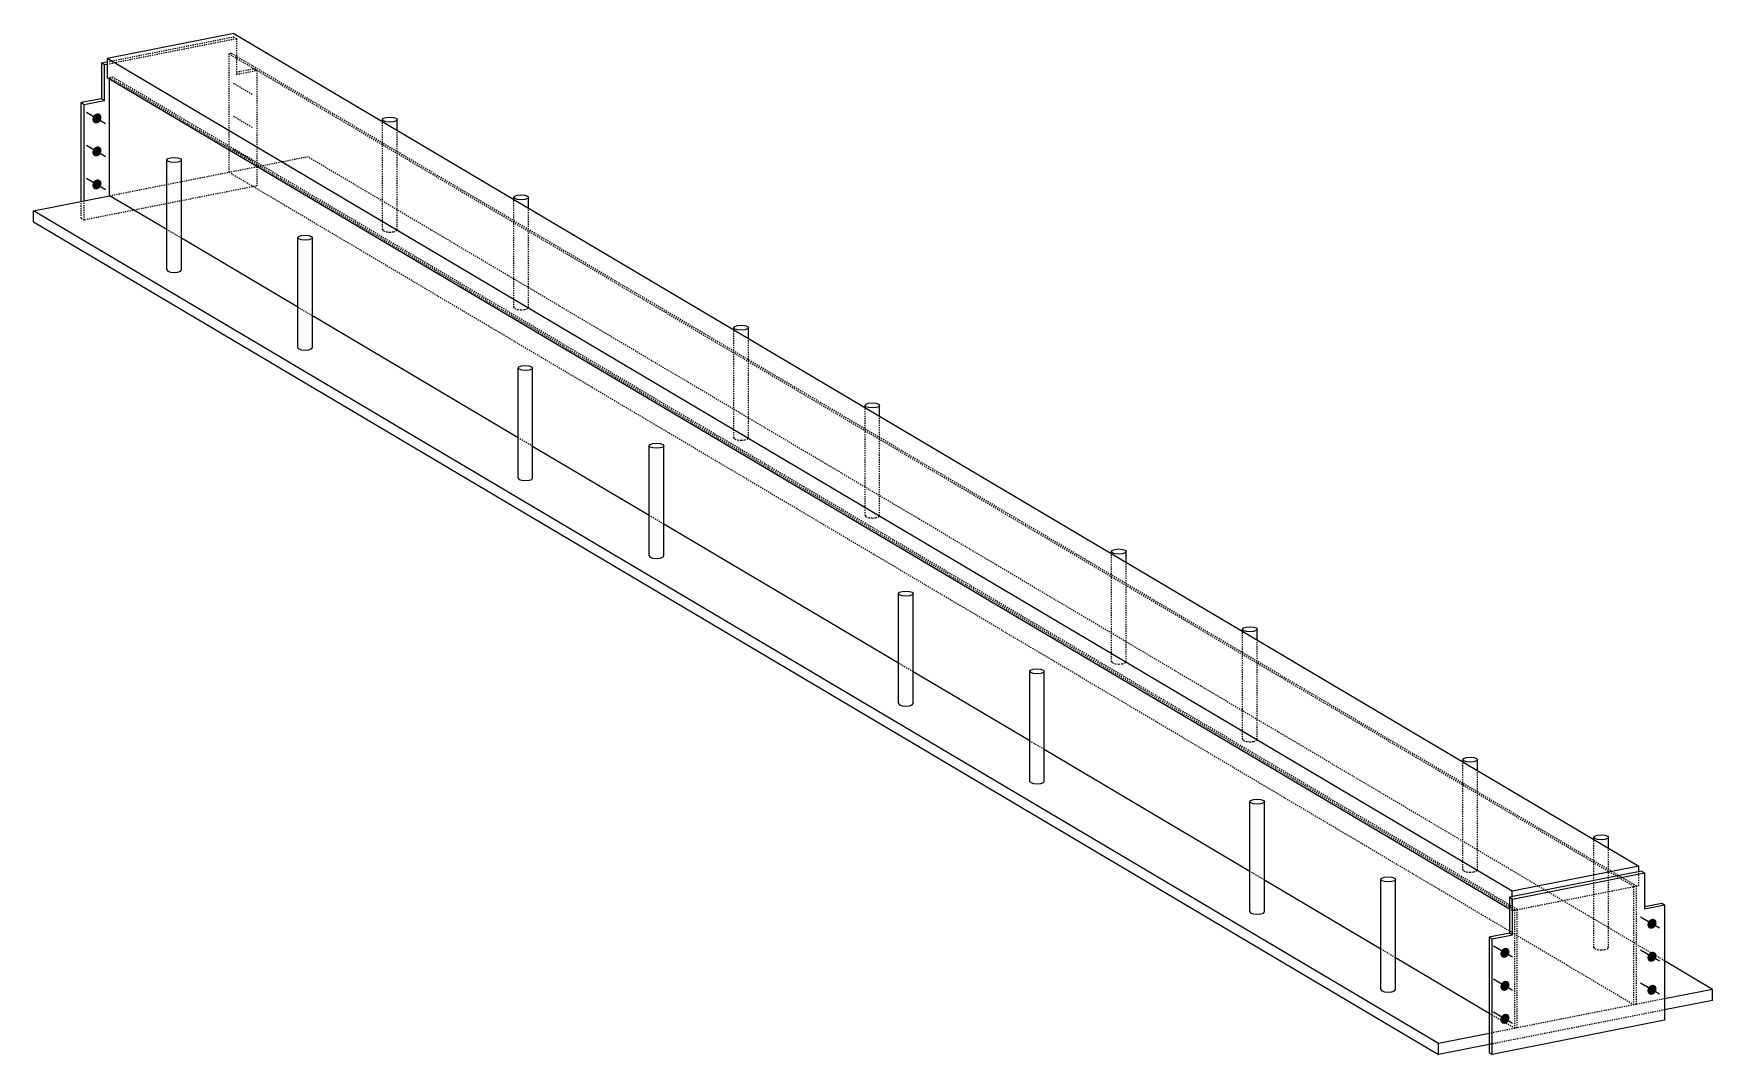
# Model space of a CAD drawing. Header units: millimetres. Extents: x 9 to 44203, y 10 to 1769.
# Drawn here: x 8609 to 11476, y 26 to 1769 of the extents above; entities that cross this region are included whole.
import ezdxf

# ---------------------------------------------------------------- set-up
doc = ezdxf.new("R2010")
doc.units = ezdxf.units.MM
doc.linetypes.add('DXK_LINE_DOT2', pattern=[3.9198, 1.9599, -1.9599])
doc.layers.add('STÅL', color=7, linetype='Continuous')

msp = doc.modelspace()

# ---------------------------------------------------------------- hatches: boundary and pattern name
at = {"layer": 'STÅL', "linetype": 'Continuous'}
for points in [[(8710.7, 1628.3), (8711.8, 1629.8), (8713.1, 1631.1), (8714.6, 1632.1), (8716.2, 1632.8), (8717.8, 1633.1), (8719.4, 1633.1), (8720.9, 1632.7), (8722.2, 1631.9), (8723.3, 1630.8), (8724.1, 1629.4), (8724.6, 1627.8), (8724.8, 1626.1), (8724.6, 1624.3), (8724.1, 1622.5), (8723.3, 1620.8), (8722.2, 1619.3), (8720.9, 1618), (8719.4, 1617), (8717.8, 1616.3), (8716.2, 1616), (8714.6, 1616.1), (8713.1, 1616.5), (8711.8, 1617.3), (8710.7, 1618.4), (8709.9, 1619.7), (8709.4, 1621.3), (8709.2, 1623), (8709.4, 1624.8), (8709.9, 1626.6)], [(8710.7, 1571.9), (8711.8, 1573.5), (8713.1, 1574.8), (8714.6, 1575.8), (8716.2, 1576.4), (8717.8, 1576.8), (8719.4, 1576.7), (8720.9, 1576.3), (8722.2, 1575.5), (8723.3, 1574.4), (8724.1, 1573), (8724.6, 1571.5), (8724.8, 1569.7), (8724.6, 1567.9), (8724.1, 1566.2), (8723.3, 1564.5), (8722.2, 1562.9), (8720.9, 1561.6), (8719.4, 1560.6), (8717.8, 1559.9), (8716.2, 1559.6), (8714.6, 1559.7), (8713.1, 1560.1), (8711.8, 1560.9), (8710.7, 1562), (8709.9, 1563.4), (8709.4, 1564.9), (8709.2, 1566.7), (8709.4, 1568.5), (8709.9, 1570.2)], [(8710.7, 1515.5), (8711.8, 1517.1), (8713.1, 1518.4), (8714.6, 1519.4), (8716.2, 1520.1), (8717.8, 1520.4), (8719.4, 1520.3), (8720.9, 1519.9), (8722.2, 1519.1), (8723.3, 1518), (8724.1, 1516.7), (8724.6, 1515.1), (8724.8, 1513.3), (8724.6, 1511.6), (8724.1, 1509.8), (8723.3, 1508.1), (8722.2, 1506.6), (8720.9, 1505.3), (8719.4, 1504.2), (8717.8, 1503.6), (8716.2, 1503.2), (8714.6, 1503.3), (8713.1, 1503.7), (8711.8, 1504.5), (8710.7, 1505.6), (8709.9, 1507), (8709.4, 1508.6), (8709.2, 1510.3), (8709.4, 1512.1), (8709.9, 1513.9)], [(11366.8, 253.2), (11367.9, 254.7), (11369.2, 256), (11370.7, 257), (11372.3, 257.7), (11374, 258), (11375.5, 258), (11377, 257.5), (11378.4, 256.8), (11379.4, 255.7), (11380.3, 254.3), (11380.8, 252.7), (11380.9, 251), (11380.8, 249.2), (11380.3, 247.4), (11379.4, 245.7), (11378.3, 244.2), (11377, 242.9), (11375.5, 241.9), (11373.9, 241.2), (11372.3, 240.9), (11370.7, 240.9), (11369.2, 241.4), (11367.9, 242.1), (11366.8, 243.2), (11366, 244.6), (11365.5, 246.2), (11365.3, 247.9), (11365.5, 249.7), (11366, 251.5)], [(11115.7, 203.6), (11116.8, 205.1), (11118.1, 206.4), (11119.6, 207.4), (11121.2, 208.1), (11122.8, 208.4), (11124.4, 208.4), (11125.9, 208), (11127.2, 207.2), (11128.3, 206.1), (11129.1, 204.7), (11129.6, 203.1), (11129.8, 201.4), (11129.6, 199.6), (11129.1, 197.8), (11128.3, 196.1), (11127.2, 194.6), (11125.9, 193.3), (11124.4, 192.3), (11122.8, 191.6), (11121.2, 191.3), (11119.6, 191.3), (11118.1, 191.8), (11116.8, 192.6), (11115.7, 193.7), (11114.9, 195), (11114.4, 196.6), (11114.2, 198.3), (11114.4, 200.1), (11114.9, 201.9)], [(11366.8, 196.8), (11367.9, 198.3), (11369.2, 199.6), (11370.7, 200.6), (11372.3, 201.3), (11374, 201.6), (11375.5, 201.6), (11377, 201.2), (11378.4, 200.4), (11379.4, 199.3), (11380.3, 197.9), (11380.8, 196.3), (11380.9, 194.6), (11380.8, 192.8), (11380.3, 191), (11379.4, 189.3), (11378.3, 187.8), (11377, 186.5), (11375.5, 185.5), (11373.9, 184.8), (11372.3, 184.5), (11370.7, 184.6), (11369.2, 185), (11367.9, 185.8), (11366.8, 186.9), (11366, 188.2), (11365.5, 189.8), (11365.3, 191.5), (11365.5, 193.3), (11366, 195.1)], [(11115.7, 147.2), (11116.8, 148.7), (11118.1, 150), (11119.6, 151.1), (11121.2, 151.7), (11122.8, 152.1), (11124.4, 152), (11125.9, 151.6), (11127.2, 150.8), (11128.3, 149.7), (11129.1, 148.3), (11129.6, 146.7), (11129.8, 145), (11129.6, 143.2), (11129.1, 141.4), (11128.3, 139.7), (11127.2, 138.2), (11125.9, 136.9), (11124.4, 135.9), (11122.8, 135.2), (11121.2, 134.9), (11119.6, 135), (11118.1, 135.4), (11116.8, 136.2), (11115.7, 137.3), (11114.9, 138.6), (11114.4, 140.2), (11114.2, 141.9), (11114.4, 143.7), (11114.9, 145.5)], [(11366.8, 140.4), (11367.9, 142), (11369.2, 143.3), (11370.7, 144.3), (11372.3, 144.9), (11374, 145.3), (11375.5, 145.2), (11377, 144.8), (11378.4, 144), (11379.4, 142.9), (11380.3, 141.5), (11380.8, 139.9), (11380.9, 138.2), (11380.8, 136.4), (11380.3, 134.7), (11379.4, 133), (11378.3, 131.4), (11377, 130.1), (11375.5, 129.1), (11373.9, 128.4), (11372.3, 128.1), (11370.7, 128.2), (11369.2, 128.6), (11367.9, 129.4), (11366.8, 130.5), (11366, 131.9), (11365.5, 133.4), (11365.3, 135.2), (11365.5, 137), (11366, 138.7)], [(11115.7, 90.8), (11116.8, 92.4), (11118.1, 93.7), (11119.6, 94.7), (11121.2, 95.4), (11122.8, 95.7), (11124.4, 95.6), (11125.9, 95.2), (11127.2, 94.4), (11128.3, 93.3), (11129.1, 91.9), (11129.6, 90.4), (11129.8, 88.6), (11129.6, 86.8), (11129.1, 85.1), (11128.3, 83.4), (11127.2, 81.8), (11125.9, 80.5), (11124.4, 79.5), (11122.8, 78.8), (11121.2, 78.5), (11119.6, 78.6), (11118.1, 79), (11116.8, 79.8), (11115.7, 80.9), (11114.9, 82.3), (11114.4, 83.8), (11114.2, 85.6), (11114.4, 87.4), (11114.9, 89.1)]]:
    msp.add_hatch(color=96, dxfattribs=at).paths.add_polyline_path(points)

# ---------------------------------------------------------------- linework, layer by layer
at = {"layer": 'STÅL', "color": 2, "linetype": 'Continuous'}
for p, q in [((8950.8, 1769.4), (8734.3, 1726.7)), ((8950.8, 1769.4), (11350.8, 347.7)), ((8725, 1719.4), (8734.3, 1721.2)), ((11134.3, 304.9), (8734.3, 1726.7)), ((8734.3, 1726.7), (8734.3, 1693.8)), ((8725, 1719.4), (8725, 1658.3)), ((8725, 1719.4), (8730, 1716.4)), ((8730, 1716.4), (8734.3, 1717.3)), ((8730, 1655.3), (8730, 1716.4)), ((11130, 274.6), (8734.3, 1693.8)), ((8738.6, 1492.6), (8738.6, 1691.2)), ((8725, 1658.3), (8690.3, 1651.5)), ((8690.3, 1483.1), (8690.3, 1651.5)), ((8690.3, 1651.5), (8695.3, 1648.5)), ((8695.3, 1648.5), (8730, 1655.3)), ((8695.3, 1484), (8695.3, 1648.5)), ((8725, 1658.3), (8730, 1655.3)), ((9204.9, 1622.6), (9206.6, 1624.8)), ((9206.6, 1620.5), (9204.9, 1622.6)), ((9204.9, 1618.9), (9204.9, 1622.6)), ((9206.6, 1624.8), (9211.1, 1626.3)), ((9211.2, 1618.9), (9206.6, 1620.5)), ((9211.1, 1626.3), (9217.3, 1626.9)), ((9217.5, 1618.4), (9211.2, 1618.9)), ((9217.3, 1626.9), (9223.6, 1626.4)), ((9223.7, 1618.9), (9217.5, 1618.4)), ((9223.6, 1626.4), (9228.2, 1624.8)), ((9228.3, 1620.5), (9223.7, 1618.9)), ((9228.2, 1624.8), (9229.9, 1622.7)), ((9229.9, 1622.7), (9228.3, 1620.5)), ((9229.9, 1604.1), (9229.9, 1622.7)), ((8836.2, 1553.7), (8837.8, 1555.9)), ((8837.9, 1551.6), (8836.2, 1553.7)), ((8836.2, 1365.8), (8836.2, 1553.7)), ((8837.8, 1555.9), (8842.4, 1557.5)), ((8842.5, 1550.1), (8837.9, 1551.6)), ((8842.4, 1557.5), (8848.6, 1558.1)), ((8848.8, 1549.5), (8842.5, 1550.1)), ((8848.6, 1558.1), (8854.9, 1557.5)), ((8855, 1550.1), (8848.8, 1549.5)), ((8854.9, 1557.5), (8859.5, 1555.9)), ((8859.6, 1551.7), (8855, 1550.1)), ((8859.5, 1555.9), (8861.2, 1553.8)), ((8861.2, 1553.8), (8859.6, 1551.7)), ((8861.2, 1365.9), (8861.2, 1553.8)), ((8608.7, 1466.9), (8738.6, 1492.6)), ((8836.2, 1434.8), (8738.6, 1492.6)), ((9428.9, 1489.9), (9430.6, 1492.1)), ((9430.6, 1492.1), (9435.1, 1493.6)), ((9435.1, 1493.6), (9441.3, 1494.2)), ((9441.3, 1494.2), (9447.6, 1493.7)), ((9447.6, 1493.7), (9452.2, 1492.1)), ((9452.2, 1492.1), (9453.9, 1490)), ((11008.7, 45.2), (8608.7, 1466.9)), ((8608.7, 1448.2), (8608.7, 1466.9)), ((9430.6, 1487.8), (9428.9, 1489.9)), ((9428.9, 1486.2), (9428.9, 1489.9)), ((9435.2, 1486.2), (9430.6, 1487.8)), ((9441.5, 1485.7), (9435.2, 1486.2)), ((9447.7, 1486.3), (9441.5, 1485.7)), ((9452.3, 1487.8), (9447.7, 1486.3)), ((9453.9, 1490), (9452.3, 1487.8)), ((9453.9, 1471.4), (9453.9, 1490)), ((8608.7, 1448.2), (11008.7, 26.4)), ((9060.2, 1302.1), (8861.2, 1420)), ((9060.2, 1421.1), (9061.8, 1423.2)), ((9061.9, 1418.9), (9060.2, 1421.1)), ((9060.2, 1233.1), (9060.2, 1421.1)), ((9061.8, 1423.2), (9066.4, 1424.8)), ((9066.5, 1417.4), (9061.9, 1418.9)), ((9066.4, 1424.8), (9072.6, 1425.4)), ((9072.8, 1416.8), (9066.5, 1417.4)), ((9072.6, 1425.4), (9078.9, 1424.8)), ((9079, 1417.4), (9072.8, 1416.8)), ((9078.9, 1424.8), (9083.5, 1423.2)), ((9083.6, 1419), (9079, 1417.4)), ((9083.5, 1423.2), (9085.2, 1421.1)), ((9085.2, 1421.1), (9083.6, 1419)), ((9085.2, 1233.2), (9085.2, 1421.1)), ((8836.2, 1365.8), (8837.9, 1363.7)), ((8837.9, 1363.7), (8842.5, 1362.1)), ((8842.5, 1362.1), (8848.8, 1361.6)), ((8848.8, 1361.6), (8855, 1362.1)), ((8855, 1362.1), (8859.6, 1363.7)), ((8859.6, 1363.7), (8861.2, 1365.9)), ((9436.2, 1079.4), (9085.2, 1287.3)), ((9804.9, 1267.2), (9806.6, 1269.3)), ((9806.6, 1265), (9804.9, 1267.2)), ((9804.9, 1263.4), (9804.9, 1267.2)), ((9806.6, 1269.3), (9811.1, 1270.9)), ((9811.2, 1263.5), (9806.6, 1265)), ((9811.1, 1270.9), (9817.3, 1271.5)), ((9817.5, 1262.9), (9811.2, 1263.5)), ((9817.3, 1271.5), (9823.6, 1270.9)), ((9823.7, 1263.5), (9817.5, 1262.9)), ((9823.6, 1270.9), (9828.2, 1269.4)), ((9828.3, 1265.1), (9823.7, 1263.5)), ((9828.2, 1269.4), (9829.9, 1267.2)), ((9829.9, 1267.2), (9828.3, 1265.1)), ((9829.9, 1248.6), (9829.9, 1267.2)), ((9060.2, 1233.1), (9061.9, 1231)), ((9083.6, 1231), (9085.2, 1233.2)), ((9061.9, 1231), (9066.5, 1229.4)), ((9066.5, 1229.4), (9072.8, 1228.9)), ((9072.8, 1228.9), (9079, 1229.5)), ((9079, 1229.5), (9083.6, 1231)), ((9436.2, 1198.3), (9437.8, 1200.5)), ((9437.9, 1196.2), (9436.2, 1198.3)), ((9436.2, 1010.4), (9436.2, 1198.3)), ((9437.8, 1200.5), (9442.4, 1202)), ((9442.5, 1194.6), (9437.9, 1196.2)), ((9442.4, 1202), (9448.6, 1202.6)), ((9448.8, 1194.1), (9442.5, 1194.6)), ((9448.6, 1202.6), (9454.9, 1202.1)), ((9455, 1194.6), (9448.8, 1194.1)), ((9454.9, 1202.1), (9459.5, 1200.5)), ((9459.6, 1196.2), (9455, 1194.6)), ((9459.5, 1200.5), (9461.2, 1198.4)), ((9461.2, 1198.4), (9459.6, 1196.2)), ((9461.2, 1010.4), (9461.2, 1198.4)), ((10028.9, 1134.5), (10030.6, 1136.6)), ((10030.6, 1132.3), (10028.9, 1134.5)), ((10028.9, 1130.8), (10028.9, 1134.5)), ((10030.6, 1136.6), (10035.1, 1138.2)), ((10035.2, 1130.8), (10030.6, 1132.3)), ((10035.1, 1138.2), (10041.3, 1138.8)), ((10041.5, 1130.2), (10035.2, 1130.8)), ((10041.3, 1138.8), (10047.6, 1138.2)), ((10047.7, 1130.8), (10041.5, 1130.2)), ((10047.6, 1138.2), (10052.2, 1136.7)), ((10052.3, 1132.4), (10047.7, 1130.8)), ((10052.2, 1136.7), (10053.9, 1134.5)), ((10053.9, 1134.5), (10052.3, 1132.4)), ((10053.9, 1115.9), (10053.9, 1134.5)), ((9660.2, 946.7), (9461.2, 1064.6)), ((9660.2, 1065.6), (9661.8, 1067.8)), ((9661.9, 1063.5), (9660.2, 1065.6)), ((9660.2, 877.7), (9660.2, 1065.6)), ((9661.8, 1067.8), (9666.4, 1069.3)), ((9666.5, 1061.9), (9661.9, 1063.5)), ((9666.4, 1069.3), (9672.6, 1069.9)), ((9672.8, 1061.4), (9666.5, 1061.9)), ((9672.6, 1069.9), (9678.9, 1069.4)), ((9679, 1062), (9672.8, 1061.4)), ((9678.9, 1069.4), (9683.5, 1067.8)), ((9683.6, 1063.5), (9679, 1062)), ((9683.5, 1067.8), (9685.2, 1065.7)), ((9685.2, 1065.7), (9683.6, 1063.5)), ((9685.2, 877.7), (9685.2, 1065.7)), ((9436.2, 1010.4), (9437.9, 1008.2)), ((9437.9, 1008.2), (9442.5, 1006.7)), ((9442.5, 1006.7), (9448.8, 1006.1)), ((9448.8, 1006.1), (9455, 1006.7)), ((9455, 1006.7), (9459.6, 1008.3)), ((9459.6, 1008.3), (9461.2, 1010.4)), ((10086.2, 694.3), (9685.2, 931.9)), ((10456.1, 888.8), (10462.3, 889.4)), ((10462.3, 889.4), (10468.6, 888.8)), ((9660.2, 877.7), (9661.9, 875.5)), ((9661.9, 875.5), (9666.5, 874)), ((9666.5, 874), (9672.8, 873.4)), ((9672.8, 873.4), (9679, 874)), ((9679, 874), (9683.6, 875.6)), ((9683.6, 875.6), (9685.2, 877.7)), ((10449.9, 885.1), (10451.6, 887.2)), ((10451.6, 882.9), (10449.9, 885.1)), ((10449.9, 881.4), (10449.9, 885.1)), ((10451.6, 887.2), (10456.1, 888.8)), ((10456.2, 881.4), (10451.6, 882.9)), ((10462.5, 880.8), (10456.2, 881.4)), ((10468.7, 881.4), (10462.5, 880.8)), ((10468.6, 888.8), (10473.2, 887.3)), ((10473.3, 883), (10468.7, 881.4)), ((10473.2, 887.3), (10474.9, 885.1)), ((10474.9, 885.1), (10473.3, 883)), ((10474.9, 866.5), (10474.9, 885.1)), ((10086.2, 813.3), (10087.8, 815.4)), ((10087.9, 811.1), (10086.2, 813.3)), ((10086.2, 625.3), (10086.2, 813.3)), ((10087.8, 815.4), (10092.4, 817)), ((10092.5, 809.6), (10087.9, 811.1)), ((10092.4, 817), (10098.6, 817.6)), ((10098.8, 809), (10092.5, 809.6)), ((10098.6, 817.6), (10104.9, 817)), ((10105, 809.6), (10098.8, 809)), ((10104.9, 817), (10109.5, 815.4)), ((10109.6, 811.2), (10105, 809.6)), ((10109.5, 815.4), (10111.2, 813.3)), ((10111.2, 813.3), (10109.6, 811.2)), ((10111.2, 625.4), (10111.2, 813.3)), ((10673.9, 752.4), (10675.6, 754.5)), ((10675.6, 750.2), (10673.9, 752.4)), ((10673.9, 748.7), (10673.9, 752.4)), ((10675.6, 754.5), (10680.1, 756.1)), ((10680.2, 748.7), (10675.6, 750.2)), ((10680.1, 756.1), (10686.3, 756.7)), ((10686.5, 748.1), (10680.2, 748.7)), ((10686.3, 756.7), (10692.6, 756.1)), ((10692.7, 748.7), (10686.5, 748.1)), ((10692.6, 756.1), (10697.2, 754.6)), ((10697.3, 750.3), (10692.7, 748.7)), ((10697.2, 754.6), (10698.9, 752.4)), ((10698.9, 752.4), (10697.3, 750.3)), ((10698.9, 733.8), (10698.9, 752.4)), ((10310.2, 561.6), (10111.2, 679.5)), ((10310.2, 680.6), (10311.8, 682.7)), ((10311.9, 678.4), (10310.2, 680.6)), ((10310.2, 492.6), (10310.2, 680.6)), ((10311.8, 682.7), (10316.4, 684.3)), ((10316.5, 676.9), (10311.9, 678.4)), ((10316.4, 684.3), (10322.6, 684.9)), ((10322.8, 676.3), (10316.5, 676.9)), ((10322.6, 684.9), (10328.9, 684.3)), ((10329, 676.9), (10322.8, 676.3)), ((10328.9, 684.3), (10333.5, 682.7)), ((10333.6, 678.5), (10329, 676.9)), ((10333.5, 682.7), (10335.2, 680.6)), ((10335.2, 680.6), (10333.6, 678.5)), ((10335.2, 492.7), (10335.2, 680.6)), ((10086.2, 625.3), (10087.9, 623.2)), ((10087.9, 623.2), (10092.5, 621.6)), ((10092.5, 621.6), (10098.8, 621.1)), ((10098.8, 621.1), (10105, 621.7)), ((10105, 621.7), (10109.6, 623.2)), ((10109.6, 623.2), (10111.2, 625.4)), ((10686.2, 338.9), (10335.2, 546.8)), ((11049.9, 529.6), (11051.6, 531.8)), ((11051.6, 527.5), (11049.9, 529.6)), ((11049.9, 525.9), (11049.9, 529.6)), ((11051.6, 531.8), (11056.1, 533.4)), ((11056.2, 525.9), (11051.6, 527.5)), ((11056.1, 533.4), (11062.3, 533.9)), ((11062.5, 525.4), (11056.2, 525.9)), ((11062.3, 533.9), (11068.6, 533.4)), ((11068.7, 526), (11062.5, 525.4)), ((11068.6, 533.4), (11073.2, 531.8)), ((11073.3, 527.6), (11068.7, 526)), ((11073.2, 531.8), (11074.9, 529.7)), ((11074.9, 529.7), (11073.3, 527.6)), ((11074.9, 511.1), (11074.9, 529.7)), ((10310.2, 492.6), (10311.9, 490.5)), ((10311.9, 490.5), (10316.5, 488.9)), ((10316.5, 488.9), (10322.8, 488.4)), ((10322.8, 488.4), (10329, 489)), ((10329, 489), (10333.6, 490.5)), ((10333.6, 490.5), (10335.2, 492.7)), ((10686.2, 457.8), (10687.8, 460)), ((10687.8, 460), (10692.4, 461.5)), ((10692.4, 461.5), (10698.6, 462.1)), ((10698.6, 462.1), (10704.9, 461.6)), ((10704.9, 461.6), (10709.5, 460)), ((10709.5, 460), (10711.2, 457.9)), ((10687.9, 455.7), (10686.2, 457.8)), ((10686.2, 269.9), (10686.2, 457.8)), ((10692.5, 454.1), (10687.9, 455.7)), ((10698.8, 453.6), (10692.5, 454.1)), ((10705, 454.2), (10698.8, 453.6)), ((10709.6, 455.7), (10705, 454.2)), ((10711.2, 457.9), (10709.6, 455.7)), ((10711.2, 269.9), (10711.2, 457.9)), ((11273.9, 396.9), (11275.6, 399.1)), ((11275.6, 394.8), (11273.9, 396.9)), ((11273.9, 393.2), (11273.9, 396.9)), ((11275.6, 399.1), (11280.1, 400.7)), ((11280.2, 393.3), (11275.6, 394.8)), ((11280.1, 400.7), (11286.3, 401.2)), ((11286.5, 392.7), (11280.2, 393.3)), ((11286.3, 401.2), (11292.6, 400.7)), ((11292.7, 393.3), (11286.5, 392.7)), ((11292.6, 400.7), (11297.2, 399.1)), ((11297.3, 394.9), (11292.7, 393.3)), ((11297.2, 399.1), (11298.9, 397)), ((11298.9, 397), (11297.3, 394.9)), ((11298.9, 378.4), (11298.9, 397)), ((11350.8, 347.7), (11134.3, 304.9)), ((11350.8, 338.3), (11350.8, 347.7)), ((10910.2, 206.2), (10711.2, 324.1)), ((10910.2, 325.1), (10911.8, 327.3)), ((10911.9, 323), (10910.2, 325.1)), ((10910.2, 137.2), (10910.2, 325.1)), ((10911.8, 327.3), (10916.4, 328.8)), ((10916.5, 321.4), (10911.9, 323)), ((10916.4, 328.8), (10922.6, 329.4)), ((10922.8, 320.9), (10916.5, 321.4)), ((10922.6, 329.4), (10928.9, 328.9)), ((10929, 321.5), (10922.8, 320.9)), ((10928.9, 328.9), (10933.5, 327.3)), ((10933.6, 323), (10929, 321.5)), ((10933.5, 327.3), (10935.2, 325.2)), ((10935.2, 325.2), (10933.6, 323)), ((10935.2, 137.2), (10935.2, 325.2)), ((11355.1, 339.1), (11130, 294.7)), ((11135, 291.7), (11360.1, 336.2)), ((11355.1, 339.1), (11360.1, 336.2)), ((11360.1, 336.2), (11360.1, 275.1)), ((11130, 294.7), (11130, 233.6)), ((11130, 294.7), (11135, 291.7)), ((11134.3, 295.5), (11134.3, 304.9)), ((11135, 230.6), (11135, 291.7)), ((10686.2, 269.9), (10687.9, 267.7)), ((10687.9, 267.7), (10692.5, 266.2)), ((10692.5, 266.2), (10698.8, 265.6)), ((10698.8, 265.6), (10705, 266.2)), ((10705, 266.2), (10709.6, 267.8)), ((10709.6, 267.8), (10711.2, 269.9)), ((11360.1, 279), (11389.8, 284.9)), ((11360.1, 275.1), (11394.8, 281.9)), ((11389.8, 284.9), (11394.8, 281.9)), ((11394.8, 281.9), (11394.8, 84.6)), ((11130, 233.6), (11095.3, 226.7)), ((11100.3, 223.8), (11135, 230.6)), ((11130, 233.6), (11135, 230.6)), ((11095.3, 226.7), (11095.3, 29.4)), ((11095.3, 226.7), (11100.3, 223.8)), ((11100.3, 26.4), (11100.3, 223.8)), ((11095.3, 96.5), (10935.2, 191.4)), ((11476.4, 137.5), (11394.8, 185.9)), ((10910.2, 137.2), (10911.9, 135)), ((10911.9, 135), (10916.5, 133.5)), ((10916.5, 133.5), (10922.8, 132.9)), ((10922.8, 132.9), (10929, 133.5)), ((10929, 133.5), (10933.6, 135.1)), ((10933.6, 135.1), (10935.2, 137.2)), ((11476.4, 137.5), (11394.8, 121.4)), ((11476.4, 118.7), (11394.8, 102.6)), ((11476.4, 118.7), (11476.4, 137.5)), ((11095.3, 62.3), (11008.7, 45.2)), ((11394.8, 84.6), (11100.3, 26.4)), ((11008.7, 26.4), (11008.7, 45.2)), ((11095.3, 43.5), (11008.7, 26.4)), ((11095.3, 29.4), (11100.3, 26.4))]:
    msp.add_line(p, q, dxfattribs=at)
at = {"layer": 'STÅL', "color": 7, "linetype": 'DXK_LINE_DOT2'}
for p, q in [((8734.3, 1721.2), (8950.1, 1763.8)), ((8734.3, 1717.3), (8955.1, 1760.9)), ((8950.1, 1763.8), (8955.1, 1760.9)), ((8955.1, 1760.9), (8955.1, 1699.8)), ((8946.5, 1735.7), (8942.1, 1734.8)), ((11342.1, 313.1), (8942.1, 1734.8)), ((8942.1, 1734.8), (8942.1, 1532.8)), ((11346.5, 313.9), (8946.5, 1735.7)), ((8738.6, 1694.6), (8743, 1695.5)), ((11138.6, 272.9), (8738.6, 1694.6)), ((8738.6, 1691.2), (8738.6, 1694.6)), ((11143, 273.7), (8743, 1695.5)), ((8955.1, 1703.7), (8984.8, 1709.6)), ((8955.1, 1699.8), (8989.8, 1706.6)), ((8984.8, 1709.6), (8989.8, 1706.6)), ((8989.8, 1706.6), (8989.8, 1509.3)), ((9204.9, 1434.7), (9204.9, 1618.9)), ((9229.9, 1434.7), (9229.9, 1604.1)), ((8738.6, 1492.6), (9076.4, 1559.3)), ((11394.8, 185.9), (9076.4, 1559.3)), ((11342.1, 111), (8942.1, 1532.8)), ((8989.8, 1509.3), (8695.3, 1451.2)), ((8690.3, 1454.1), (8690.3, 1483.1)), ((8695.3, 1451.2), (8695.3, 1484)), ((9428.9, 1302), (9428.9, 1486.2)), ((9453.9, 1302), (9453.9, 1471.4)), ((8690.3, 1454.1), (8695.3, 1451.2)), ((8861.2, 1420), (8836.2, 1434.8)), ((9204.9, 1434.7), (9206.6, 1432.5)), ((9228.3, 1432.6), (9229.9, 1434.7)), ((9206.6, 1432.5), (9211.2, 1431)), ((9211.2, 1431), (9217.5, 1430.4)), ((9217.5, 1430.4), (9223.7, 1431)), ((9223.7, 1431), (9228.3, 1432.6)), ((9085.2, 1287.3), (9060.2, 1302.1)), ((9428.9, 1302), (9430.6, 1299.8)), ((9430.6, 1299.8), (9435.2, 1298.3)), ((9435.2, 1298.3), (9441.5, 1297.7)), ((9441.5, 1297.7), (9447.7, 1298.3)), ((9447.7, 1298.3), (9452.3, 1299.9)), ((9452.3, 1299.9), (9453.9, 1302)), ((9804.9, 1079.2), (9804.9, 1263.4)), ((9829.9, 1079.3), (9829.9, 1248.6)), ((10028.9, 946.5), (10028.9, 1130.8)), ((10053.9, 946.6), (10053.9, 1115.9)), ((9461.2, 1064.6), (9436.2, 1079.4)), ((9804.9, 1079.2), (9806.6, 1077.1)), ((9806.6, 1077.1), (9811.2, 1075.5)), ((9811.2, 1075.5), (9817.5, 1075)), ((9817.5, 1075), (9823.7, 1075.6)), ((9823.7, 1075.6), (9828.3, 1077.1)), ((9828.3, 1077.1), (9829.9, 1079.3)), ((9685.2, 931.9), (9660.2, 946.7)), ((10028.9, 946.5), (10030.6, 944.4)), ((10052.3, 944.5), (10053.9, 946.6)), ((10030.6, 944.4), (10035.2, 942.8)), ((10035.2, 942.8), (10041.5, 942.3)), ((10041.5, 942.3), (10047.7, 942.9)), ((10047.7, 942.9), (10052.3, 944.5)), ((10449.9, 697.1), (10449.9, 881.4)), ((10474.9, 697.2), (10474.9, 866.5)), ((10673.9, 564.4), (10673.9, 748.7)), ((10698.9, 564.5), (10698.9, 733.8)), ((10111.2, 679.5), (10086.2, 694.3)), ((10449.9, 697.1), (10451.6, 695)), ((10451.6, 695), (10456.2, 693.4)), ((10456.2, 693.4), (10462.5, 692.9)), ((10462.5, 692.9), (10468.7, 693.5)), ((10468.7, 693.5), (10473.3, 695.1)), ((10473.3, 695.1), (10474.9, 697.2)), ((10335.2, 546.8), (10310.2, 561.6)), ((10673.9, 564.4), (10675.6, 562.3)), ((10675.6, 562.3), (10680.2, 560.8)), ((10680.2, 560.8), (10686.5, 560.2)), ((10686.5, 560.2), (10692.7, 560.8)), ((10692.7, 560.8), (10697.3, 562.4)), ((10697.3, 562.4), (10698.9, 564.5)), ((11049.9, 341.7), (11049.9, 525.9)), ((11074.9, 341.8), (11074.9, 511.1)), ((11273.9, 209), (11273.9, 393.2)), ((11298.9, 209.1), (11298.9, 378.4)), ((10711.2, 324.1), (10686.2, 338.9)), ((11049.9, 341.7), (11051.6, 339.6)), ((11051.6, 339.6), (11056.2, 338)), ((11056.2, 338), (11062.5, 337.5)), ((11062.5, 337.5), (11068.7, 338)), ((11068.7, 338), (11073.3, 339.6)), ((11073.3, 339.6), (11074.9, 341.8)), ((11350.8, 314.8), (11350.8, 338.3)), ((11134.3, 272), (11134.3, 295.5)), ((11135, 272.2), (11350.8, 314.8)), ((11342.1, 111), (11342.1, 313.1)), ((11346.5, 111.9), (11346.5, 313.9)), ((11134.3, 272), (11130, 274.6)), ((11134.3, 272), (11135, 272.2)), ((11138.6, 70.8), (11138.6, 272.9)), ((11143, 71.7), (11143, 273.7)), ((10935.2, 191.4), (10910.2, 206.2)), ((11273.9, 209), (11275.6, 206.9)), ((11275.6, 206.9), (11280.2, 205.3)), ((11280.2, 205.3), (11286.5, 204.8)), ((11286.5, 204.8), (11292.7, 205.3)), ((11292.7, 205.3), (11297.3, 206.9)), ((11297.3, 206.9), (11298.9, 209.1)), ((11394.8, 121.4), (11346.5, 111.9)), ((11342.1, 111), (11095.3, 62.3)), ((11394.8, 102.6), (11095.3, 43.5)), ((11138.6, 70.8), (11095.3, 96.5)), ((11346.5, 111.9), (11342.1, 111))]:
    msp.add_line(p, q, dxfattribs=at)
at = {"layer": 'STÅL', "color": 96, "linetype": 'DXK_LINE_DOT2'}
for p, q in [((8950.1, 1684.8), (8982.6, 1665.6)), ((8950.1, 1628.5), (8982.6, 1609.2)), ((8950.1, 1572.1), (8982.6, 1552.8))]:
    msp.add_line(p, q, dxfattribs=at)
at = {"layer": 'STÅL', "color": 96, "linetype": 'Continuous'}
for p, q in [((8699, 1635.2), (8731.5, 1616)), ((8699, 1578.9), (8731.5, 1559.6)), ((8699, 1522.5), (8731.5, 1503.2)), ((11386.1, 241.8), (11353.6, 261)), ((11135, 192.2), (11102.5, 211.4)), ((11386.1, 185.4), (11353.6, 204.6)), ((11135, 135.8), (11102.5, 155)), ((11386.1, 129), (11353.6, 148.2)), ((11135, 79.4), (11102.5, 98.7))]:
    msp.add_line(p, q, dxfattribs=at)

doc.saveas('drawing.dxf')
